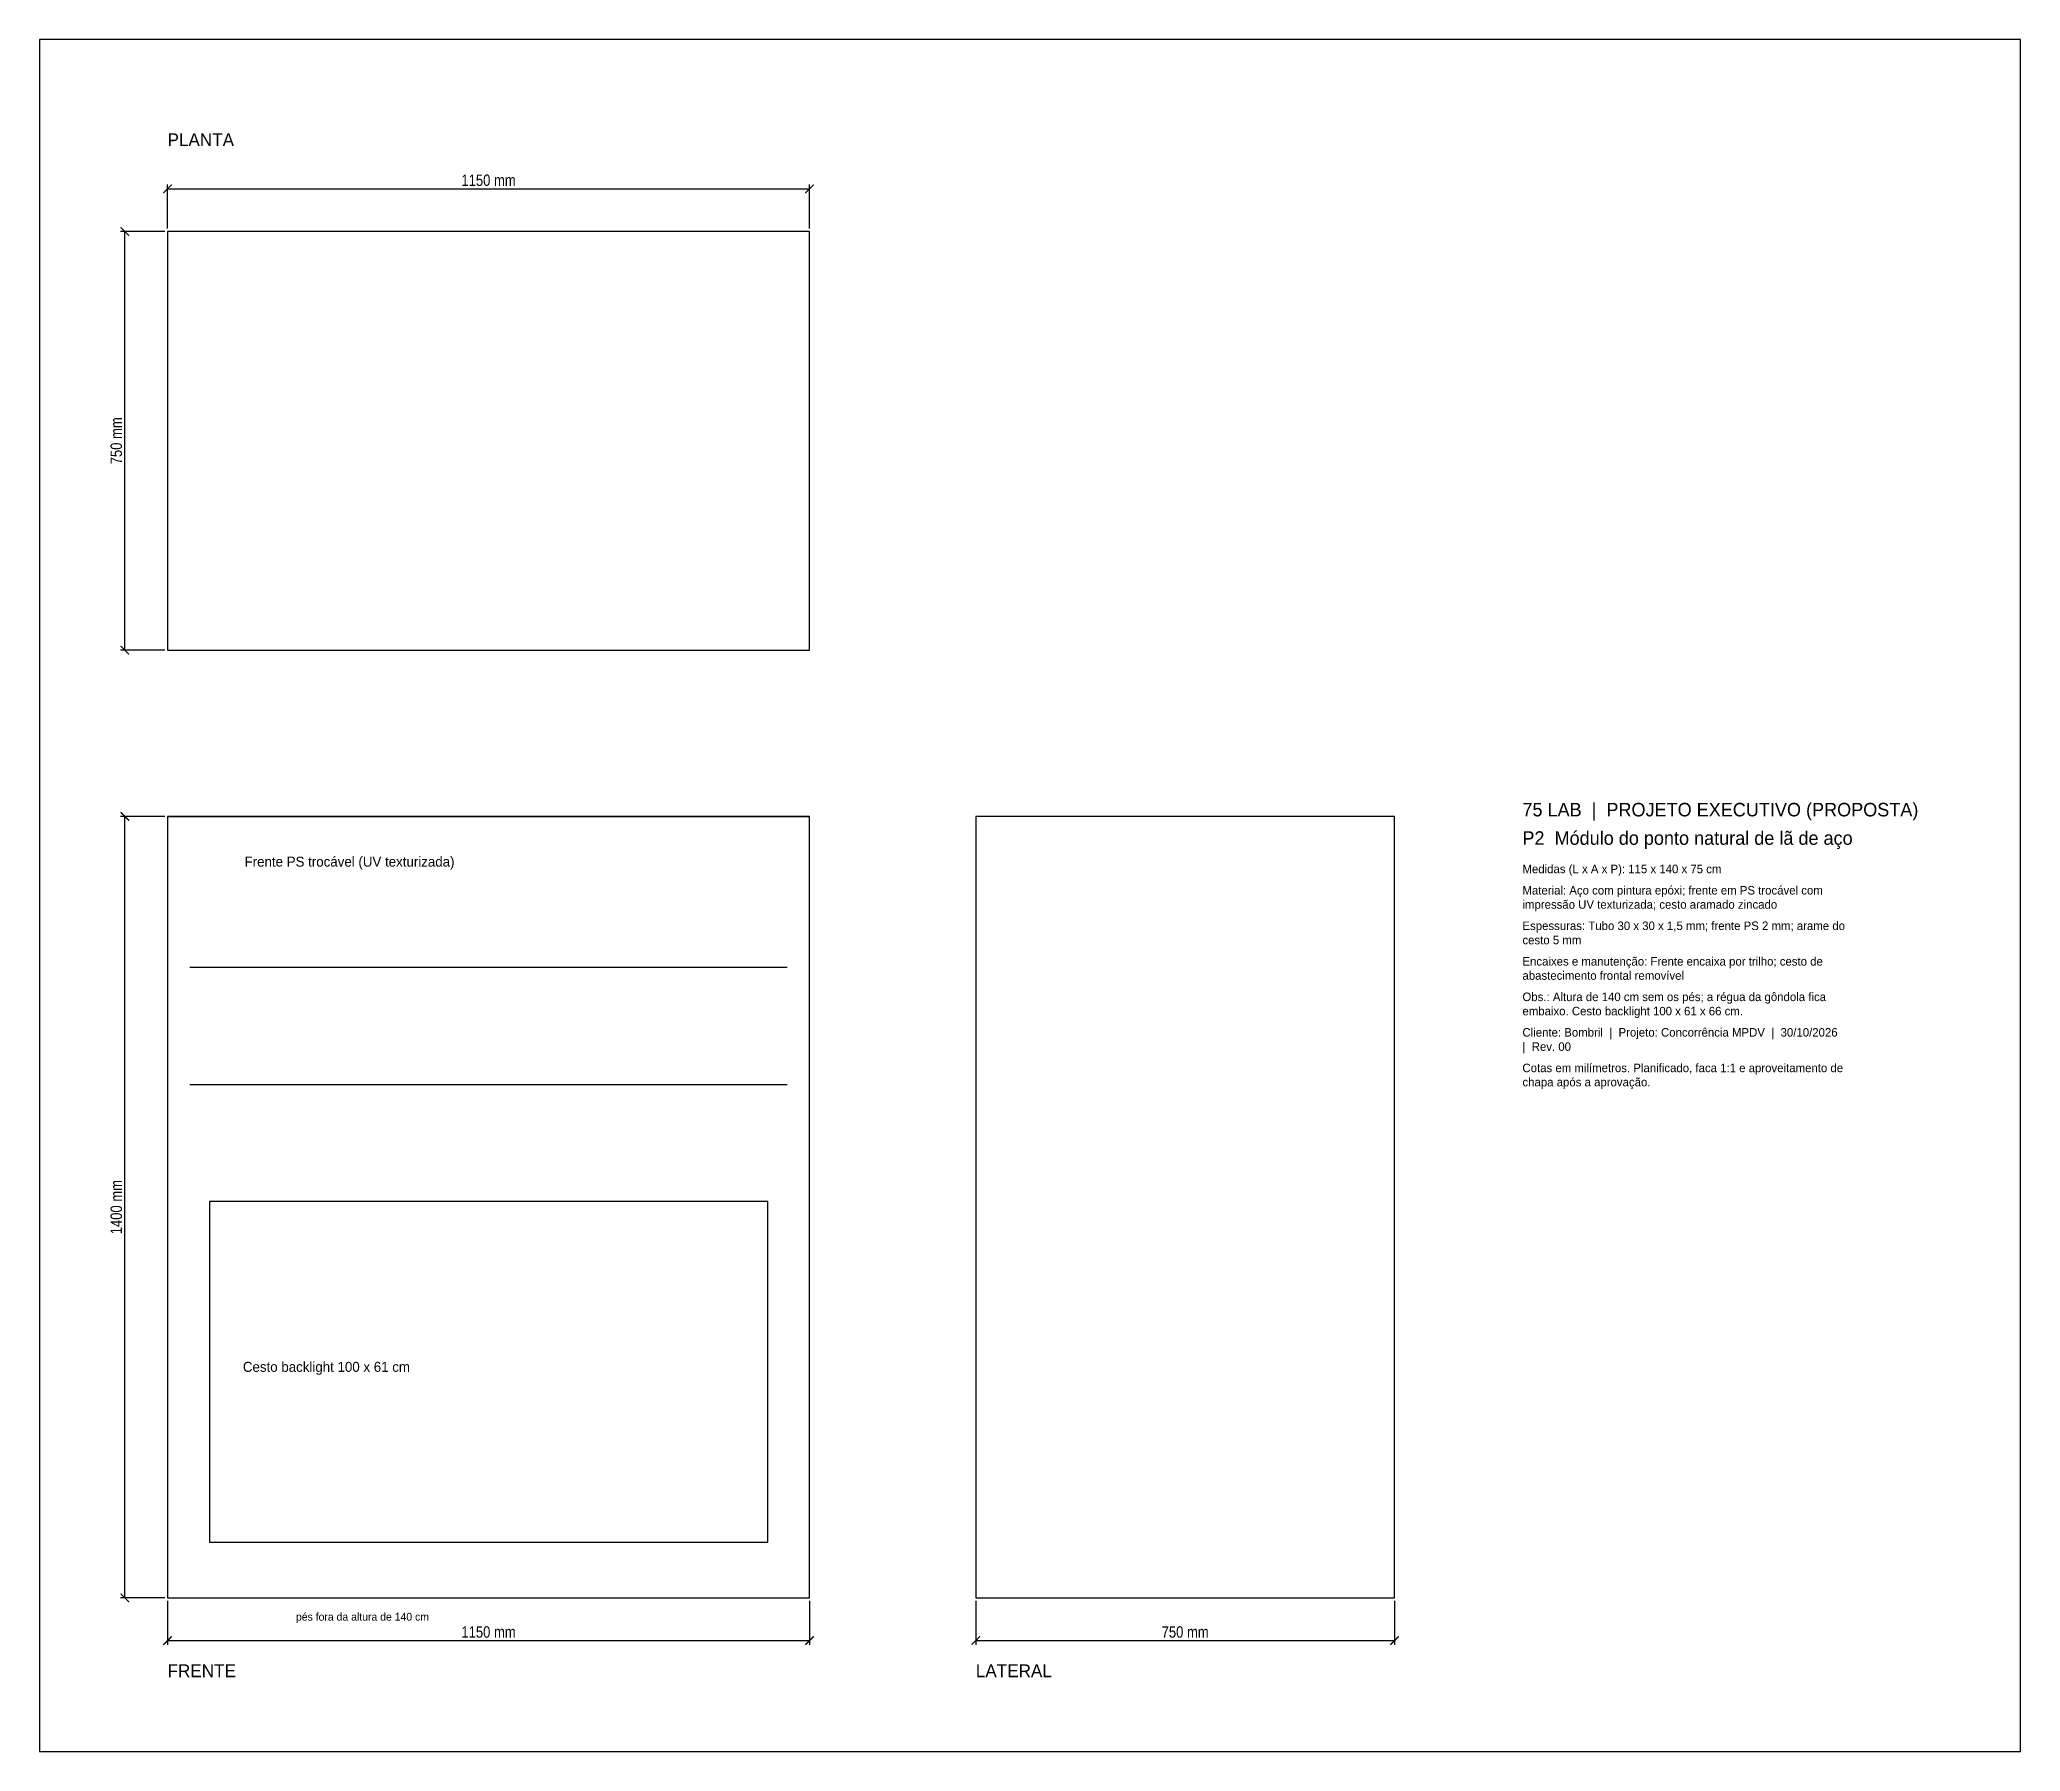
# Model space of a CAD drawing. Header units: millimetres. Extents: x 0 to 3548, y 0 to 3066.
import ezdxf

# ---------------------------------------------------------------- set-up
doc = ezdxf.new("R2010")
doc.units = ezdxf.units.MM
doc.linetypes.add('DASHED', pattern=[1.524, 1.27, -0.254])
for name, color, linetype in [('CONTORNO', 7, 'Continuous'), ('COTAS', 3, 'Continuous'), ('DETALHE', 8, 'Continuous'), ('MODULO', 1, 'Continuous'), ('MOLDURA', 7, 'Continuous'), ('TEXTO', 7, 'Continuous')]:
    doc.layers.add(name, color=color, linetype=linetype)
doc.styles.add('OpenSansCondensed-Light', font='OpenSansCondensed-Light.ttf')
doc.dimstyles.new('EZDXF', dxfattribs={"dimtxt": 0.25, "dimasz": 0.175, "dimexe": 0.375, "dimexo": 0.125, "dimgap": 0.1, "dimtad": 1, "dimlfac": 100, "dimzin": 12, "dimdsep": 46, "dimtxsty": 'OpenSansCondensed-Light', "dimblk": 'ARCHTICK', "dimcen": 2.5, "dimazin": 3, "dimtfac": 0.5, "dimtmove": 2, "dimatfit": 3})

# ---------------------------------------------------------------- blocks, each defined once
blk = doc.blocks.new('_ARCHTICK')
at = {"color": 0, "linetype": 'BYBLOCK', "const_width": 0.15}
blk.add_lwpolyline([(-0.5, -0.5), (0.5, 0.5)], dxfattribs=at)

msp = doc.modelspace()

# ---------------------------------------------------------------- linework, layer by layer
at = {"layer": 'CONTORNO'}
for points in [[(229.1, 1972.7), (1379.1, 1972.7), (1379.1, 2722.7), (229.1, 2722.7)], [(229.1, 274.9), (1379.1, 274.9), (1379.1, 1674.9), (229.1, 1674.9)], [(1676.9, 274.9), (2426.9, 274.9), (2426.9, 1674.9), (1676.9, 1674.9)]]:
    msp.add_lwpolyline(points, close=True, dxfattribs=at)
at = {"layer": 'DETALHE'}
for p, q in [((229.1, 1674.9), (1379.1, 1674.9)), ((269.1, 1404.9), (1339.1, 1404.9)), ((269.1, 1194.9), (1339.1, 1194.9))]:
    msp.add_line(p, q, dxfattribs=at)
at = {"layer": 'DETALHE', "linetype": 'DASHED'}
msp.add_line((229.1, 274.9), (1379.1, 274.9), dxfattribs=at)
at = {"layer": 'MODULO'}
msp.add_lwpolyline([(304.1, 374.9), (1304.1, 374.9), (1304.1, 984.9), (304.1, 984.9)], close=True, dxfattribs=at)
at = {"layer": 'MOLDURA'}
msp.add_lwpolyline([(0, 0), (3547.9, 0), (3547.9, 3066.4), (0, 3066.4)], close=True, dxfattribs=at)

# ---------------------------------------------------------------- texts
at = {"layer": 'TEXTO'}
for s, height, p in [('PLANTA', 22.91, (229.1, 2875.5)), ('75 LAB  |  PROJETO EXECUTIVO (PROPOSTA)', 24.182, (2656, 1674.9)), ('P2  Módulo do ponto natural de lã de aço', 24.182, (2656, 1624)), ('Frente PS trocável (UV texturizada)', 17.818, (367.1, 1584.9)), ('Medidas (L x A x P): 115 x 140 x 75 cm', 15.273, (2656, 1573.1)), ('Material: Aço com pintura epóxi; frente em PS trocável com', 15.273, (2656, 1534.9)), ('impressão UV texturizada; cesto aramado zincado', 15.273, (2656, 1509.5)), ('cesto 5 mm', 15.27, (2656, 1445.8)), ('Espessuras: Tubo 30 x 30 x 1,5 mm; frente PS 2 mm; arame do', 15.273, (2656, 1471.3)), ('Encaixes e manutenção: Frente encaixa por trilho; cesto de', 15.273, (2656, 1407.6)), ('abastecimento frontal removível', 15.273, (2656, 1382.2)), ('Obs.: Altura de 140 cm sem os pés; a régua da gôndola fica', 15.273, (2656, 1344)), ('embaixo. Cesto backlight 100 x 61 x 66 cm.', 15.273, (2656, 1318.5)), ('Cliente: Bombril  |  Projeto: Concorrência MPDV  |  30/10/2026', 15.273, (2656, 1280.4)), ('|  Rev. 00', 15.27, (2656, 1254.9)), ('chapa após a aprovação.', 15.273, (2656, 1191.3)), ('Cotas em milímetros. Planificado, faca 1:1 e aproveitamento de', 15.273, (2656, 1216.7)), ('Cesto backlight 100 x 61 cm', 17.818, (364.1, 679.9)), ('pés fora da altura de 140 cm', 14, (459.1, 234.2)), ('FRENTE', 22.91, (229.1, 132.9)), ('LATERAL', 22.91, (1676.9, 132.9))]:
    msp.add_text(s, height=height, dxfattribs=at).set_placement(p)

# ---------------------------------------------------------------- dimensions: what is measured, and where the dimension line sits
at = {"layer": 'COTAS'}
for base, p1, p2 in [((229.1, 2799.1), (229.1, 2722.7), (1379.1, 2722.7)), ((229.1, 198.5), (229.1, 274.9), (1379.1, 274.9)), ((1676.9, 198.5), (1676.9, 274.9), (2426.9, 274.9))]:
    msp.add_linear_dim(base=base, p1=p1, p2=p2, dimstyle='EZDXF', override={"dimtxt": 20.363636, "dimasz": 15.272727, "dimexe": 7.636364, "dimexo": 5.090909, "dimgap": 5.090909, "dimdec": 0, "dimlfac": 1, "dimpost": '<> mm', "dimclrt": 3}, dxfattribs=at).render()
for base, p1, p2 in [((152.7, 1972.7), (229.1, 1972.7), (229.1, 2722.7)), ((152.7, 274.9), (229.1, 274.9), (229.1, 1674.9))]:
    msp.add_linear_dim(base=base, p1=p1, p2=p2, angle=90, dimstyle='EZDXF', override={"dimtxt": 20.363636, "dimasz": 15.272727, "dimexe": 7.636364, "dimexo": 5.090909, "dimgap": 5.090909, "dimdec": 0, "dimlfac": 1, "dimpost": '<> mm', "dimclrt": 3}, dxfattribs=at).render()

doc.saveas('drawing.dxf')
